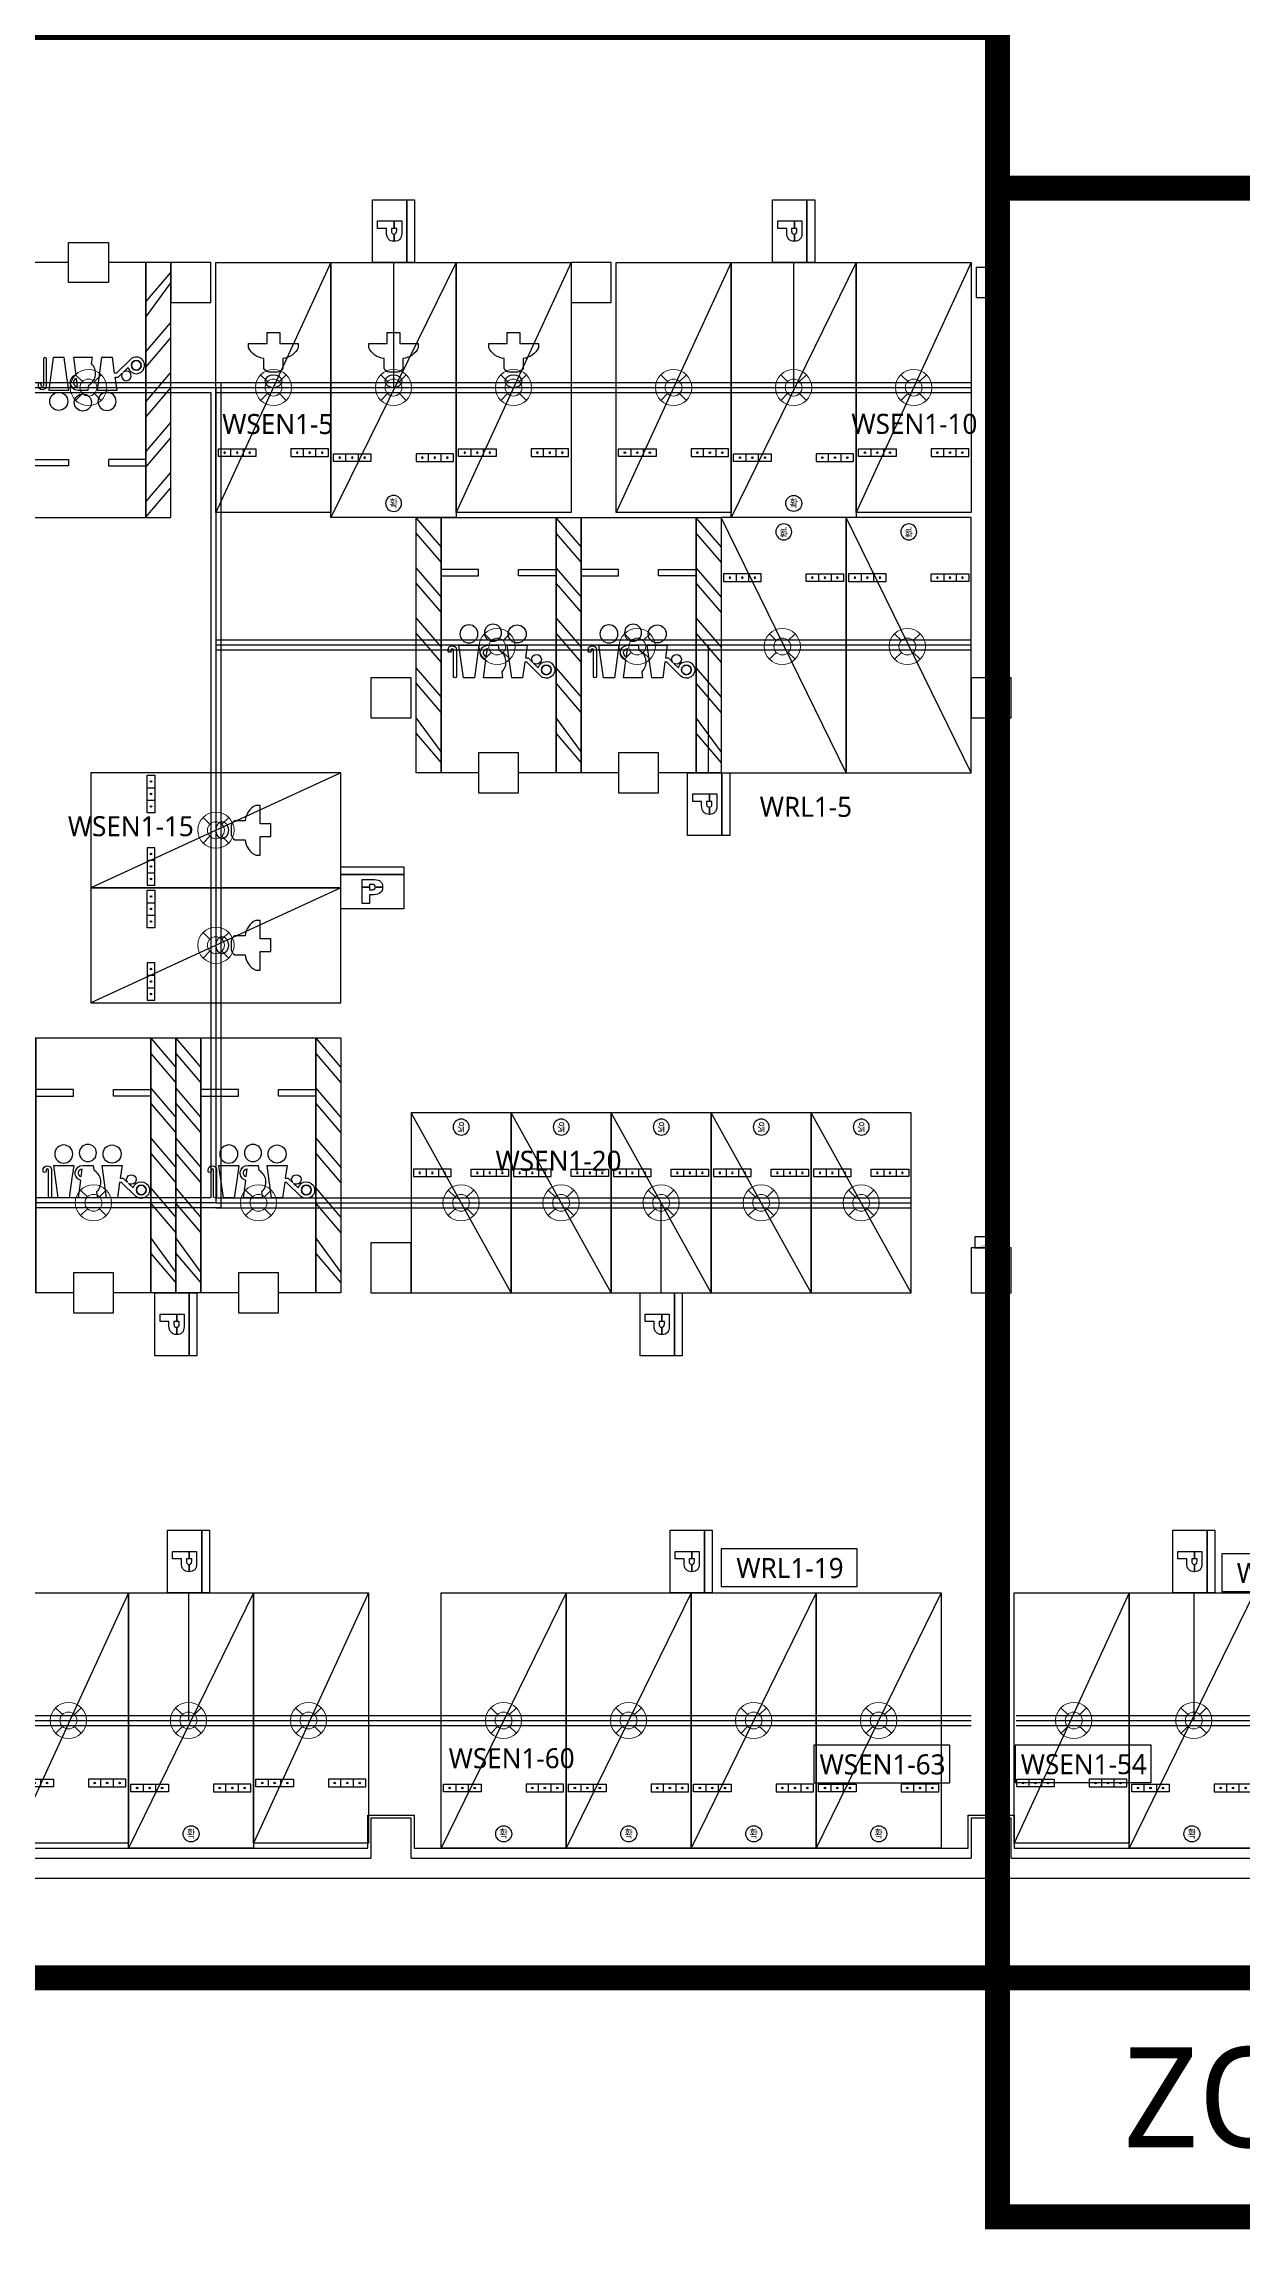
# Model space of a CAD drawing. Header units: millimetres. Extents: x -38475 to 94728, y -31127 to 90245.
# Drawn here: x 17932 to 41875, y -31127 to 12570 of the extents above; entities that cross this region are included whole.
import ezdxf
from ezdxf.enums import TextEntityAlignment as Align

# ---------------------------------------------------------------- set-up
doc = ezdxf.new("R2010")
doc.units = ezdxf.units.MM
doc.linetypes.add('AUDIT_D_080121100638-0', pattern=[0])
doc.linetypes.add('HIDDEN', pattern=[9.524999999999995, 6.349999999999998, -3.174999999999998])
for name, color, linetype in [('e-plan', 9, 'Continuous'), ('E-TEXT', 6, 'Continuous'), ('구역', 5, 'Continuous'), ('레이스웨이', 3, 'Continuous'), ('만공차등', 6, 'Continuous'), ('유도배선', 6, 'Continuous')]:
    doc.layers.add(name, color=color, linetype=linetype)
doc.layers.add('초음파센서', color=1, linetype='AUDIT_D_080121100638-0', lineweight=13)
doc.styles.add('1', font='malgun_0.ttf')
doc.styles.add('xr_plan$0$신화문자', font='malgun_0.ttf', dxfattribs={"width": 0.9})

# ---------------------------------------------------------------- blocks, each defined once
blk = doc.blocks.new('xr_plan$0$확장형주차')
at = {"layer": 'e-plan', "linetype": 'Continuous'}
blk.add_line((2500, 5100), (0, 0), dxfattribs=at)
at = {"layer": 'e-plan'}
for p, q in [((0, 0), (0, 5100)), ((0, 5100), (2500, 5100)), ((2500, 5100), (2500, 0)), ((300.0000000102318, 1125.000000008026), (300.0000000102318, 1275.0000000113)), ((550.0000000156887, 1125.000000008026), (550.0000000156887, 1275.0000000113)), ((1950.000000041882, 1125.000000008026), (1950.000000041882, 1275.0000000113)), ((2200.000000047339, 1125.000000008026), (2200.000000047339, 1275.0000000113)), ((2500, 0), (0, 0))]:
    blk.add_line(p, q, dxfattribs=at)
for points in [[(800.0000000211458, 1275.0000000113), (800.0000000211458, 1125.000000008026), (50.00000000477485, 1125.000000008026), (50.00000000477485, 1275.0000000113)], [(2450.000000052796, 1125.000000008026), (2450.000000052796, 1275.0000000113), (1700.000000036425, 1275.0000000113), (1700.000000036425, 1125.000000008026)]]:
    blk.add_lwpolyline(points, close=True, dxfattribs=at)
for centre, radius in [((175.0000000075033, 1200.000000009663), 15.00000000032741), ((425.0000000129602, 1200.000000009663), 15.00000000032741), ((675.0000000184173, 1200.000000009663), 15.00000000032741), ((1825.000000039153, 1200.000000009663), 15.00000000032741), ((2075.000000044611, 1200.000000009663), 15.00000000032741), ((2325.000000050068, 1200.000000009663), 15.00000000032741), ((1252.743302494912, 284.6067593291877), 160)]:
    blk.add_circle(centre, radius, dxfattribs=at)
at = {"layer": 'e-plan', "style": 'xr_plan$0$신화문자', "width": 0.8}
blk.add_text('확', height=160, dxfattribs=at).set_placement((1252.743302494912, 284.6067593291877), align=Align.MIDDLE_CENTER)
blk = doc.blocks.new('xr_plan$0$경형직각주차')
at = {"layer": 'e-plan', "linetype": 'Continuous'}
blk.add_line((2000, 3600), (0, 0), dxfattribs=at)
at = {"layer": 'e-plan'}
for p, q in [((0, 0), (0, 3600)), ((0, 3600), (2000, 3600)), ((2000, 3600), (2000, 0)), ((300.0000000102318, 1125.000000008026), (300.0000000102318, 1275.0000000113)), ((550.0000000156887, 1125.000000008026), (550.0000000156887, 1275.0000000113)), ((1450.000000041882, 1125.000000008026), (1450.000000041882, 1275.0000000113)), ((1700.000000047339, 1125.000000008026), (1700.000000047339, 1275.0000000113)), ((2000, 0), (0, 0))]:
    blk.add_line(p, q, dxfattribs=at)
for points in [[(800.0000000211458, 1275.0000000113), (800.0000000211458, 1125.000000008026), (50.00000000477485, 1125.000000008026), (50.00000000477485, 1275.0000000113)], [(1950.000000052796, 1125.000000008026), (1950.000000052796, 1275.0000000113), (1200.000000036425, 1275.0000000113), (1200.000000036425, 1125.000000008026)]]:
    blk.add_lwpolyline(points, close=True, dxfattribs=at)
for centre, radius in [((175.0000000075033, 1200.000000009663), 15.00000000032741), ((425.0000000129602, 1200.000000009663), 15.00000000032741), ((675.0000000184173, 1200.000000009663), 15.00000000032741), ((1325.000000039153, 1200.000000009663), 15.00000000032741), ((1575.00000004461, 1200.000000009663), 15.00000000032741), ((1825.000000050067, 1200.000000009663), 15.00000000032741), ((1002.743302494912, 284.6067593291877), 160)]:
    blk.add_circle(centre, radius, dxfattribs=at)
at = {"layer": 'e-plan', "style": 'xr_plan$0$신화문자', "width": 0.8}
blk.add_text('경', height=160, dxfattribs=at).set_placement((1002.743302494912, 284.6067593291877), align=Align.MIDDLE_CENTER)
blk = doc.blocks.new('xr_plan$0$직각주차')
at = {"layer": 'e-plan'}
for p, q in [((2300, 5000), (0, 0)), ((0, 0), (0, 5000)), ((0, 5000), (2300, 5000)), ((2300, 5000), (2300, 0)), ((300.0000000102318, 1125.000000008026), (300.0000000102318, 1275.0000000113)), ((550.0000000156887, 1125.000000008026), (550.0000000156887, 1275.0000000113)), ((1750.000000041882, 1125.000000008026), (1750.000000041882, 1275.0000000113)), ((2000.000000047339, 1125.000000008026), (2000.000000047339, 1275.0000000113)), ((2300, 0), (0, 0))]:
    blk.add_line(p, q, dxfattribs=at)
for points in [[(800.0000000211458, 1275.0000000113), (800.0000000211458, 1125.000000008026), (50.00000000477485, 1125.000000008026), (50.00000000477485, 1275.0000000113)], [(2250.000000052796, 1125.000000008026), (2250.000000052796, 1275.0000000113), (1500.000000036425, 1275.0000000113), (1500.000000036425, 1125.000000008026)]]:
    blk.add_lwpolyline(points, close=True, dxfattribs=at)
for centre in [(175.0000000075033, 1200.000000009663), (425.0000000129602, 1200.000000009663), (675.0000000184173, 1200.000000009663), (1625.000000039154, 1200.000000009663), (1875.000000044611, 1200.000000009663), (2125.000000050068, 1200.000000009663)]:
    blk.add_circle(centre, 15.00000000032741, dxfattribs=at)
blk = doc.blocks.new('xr_plan$0$노유자주차-1')
at = {"layer": 'e-plan', "linetype": 'Continuous'}
for p, q in [((684.3168248625298, 2800.000000005588), (99.99999999956344, 3300.000000006985)), ((991.933768952993, 2800.000000005122), (307.6169440890953, 3300.000000006985)), ((1684.316824863228, 2800.000000005588), (1099.999999999563, 3300.000000006985)), ((1991.933768951829, 2800.000000005122), (1407.616944089095, 3300.000000007451)), ((2684.31682486253, 2800.000000005122), (2099.999999999796, 3300.000000007451)), ((2991.933768951829, 2800.000000006985), (2407.616944089328, 3300.000000007451)), ((3684.316824863228, 2800.000000007451), (3099.999999999796, 3300.000000006985)), ((3991.93376895113, 2800.000000006985), (3407.616944089328, 3300.000000007451)), ((4684.316824863228, 2800.000000007451), (4099.999999999796, 3300.000000006985)), ((4991.933768950199, 2800.000000007451), (4407.616944089095, 3300.000000006985)), ((684.3168248622969, 4.656612873077393e-09), (99.99999999979627, 500.0000000069849)), ((991.933768952993, 5.122274160385132e-09), (307.6169440890953, 500.0000000065193)), ((1684.316824863228, 5.587935447692871e-09), (1099.999999999796, 500.0000000065193)), ((1991.933768952062, 5.587935447692871e-09), (1407.616944089095, 500.0000000069849)), ((2684.31682486253, 5.122274160385132e-09), (2099.999999999563, 500.0000000069849)), ((2991.933768952062, 7.450580596923828e-09), (2407.616944089095, 500.0000000069849)), ((3684.316824863461, 7.450580596923828e-09), (3100.000000000029, 500.0000000074506)), ((3991.93376895113, 6.984919309616089e-09), (3407.616944089328, 500.0000000074506)), ((4684.316824863228, 7.450580596923828e-09), (4099.999999999796, 500.0000000069849)), ((4991.933768950199, 7.450580596923828e-09), (4407.616944089328, 500.0000000069849))]:
    blk.add_line(p, q, dxfattribs=at)
for points in [[(-100.0000000004366, 2800.000000006985), (4999.999999999563, 2800.000000006985), (4999.999999999563, 3300.000000007451), (-99.9999999999709, 3300.000000006985)], [(3834.999999999796, 2050.000000006985), (3964.999999999796, 2050.000000006985), (3964.999999999563, 2800.000000006985), (3834.999999999796, 2800.000000006985)], [(-500.0000000004302, 1250.000000007216), (-500.0000000004329, 2050.000000007216), (299.9999999995671, 2050.00000000722), (299.9999999995698, 1250.000000007219)], [(3835.000000000029, 1250.000000007451), (3964.999999999796, 1250.000000006985), (3964.999999999563, 500.0000000065193), (3834.999999999563, 500.0000000069849)], [(-100.0000000004366, 6.984919309616089e-09), (4999.999999999796, 6.51925802230835e-09), (4999.999999999796, 500.0000000074506), (-100.0000000004366, 500.0000000074506)]]:
    blk.add_lwpolyline(points, close=True, dxfattribs=at)
for points in [[(-100.0000000004366, 1250.000000007217), (-100.0000000004366, 500.0000000074506), (4999.999999999796, 500.0000000074506), (4999.999999999563, 2800.000000006985), (-100.0000000004366, 2800.000000006985), (-100.0000000004366, 2050.000000007218)], [(1836.852365872386, 2490.030886126217), (2108.820959594595, 2212.391267463099)], [(2089.961042239825, 2350.358787356876), (1997.118265809055, 2445.13750041835)], [(2193.375042673695, 2244.78842151491), (2105.431718634005, 2334.565519911703)], [(2108.820959594595, 2212.391267463099), (2108.820959594828, 2174.844095756765)], [(2193.375042673928, 2186.596975691151), (2193.375042673695, 2244.78842151491)], [(2449.160201220337, 2222.150696430355), (2193.375042673928, 2186.596975691151)], [(2449.160201220337, 1822.873514478095), (2449.160201220337, 2222.150696430355)], [(2108.820959594595, 2174.844095758628), (1799.999999999098, 2131.918484993279)], [(1799.999999999796, 2131.918484990951), (1799.999999999563, 1913.105725913774)], [(1799.999999999563, 1913.105725916103), (2449.160201220337, 1822.873514478095)], [(1799.999999999796, 1729.558921741322), (1800.000000000029, 1350.441078271251), (2149.996409822983, 1396.633745339699)], [(1917.94543293168, 1713.992436019238), (1799.999999999796, 1729.558921741322)], [(2217.305556575331, 1405.517233626917), (2381.851054467057, 1427.234014680143)], [(2449.160201220104, 1436.117502966896), (2449.160201220569, 1643.88249704754), (2354.691279589926, 1656.350543355569)], [(2193.375042673695, 1221.572764802724), (1799.999999999563, 1166.894274100661), (1799.999999999796, 948.0815150248818), (2449.160201220337, 857.8493035882711), (2449.160201220569, 1257.1264855396), (2193.375042673695, 1221.572764802724)]]:
    blk.add_lwpolyline(points, dxfattribs=at)
for points in [[(1997.118265809055, 2445.137500416022, 3.739535750018262), (1836.852365871688, 2490.030886126217)], [(2105.431718633074, 2334.565519911703, 17.37191183859012), (2089.96104224099, 2350.358787357807)]]:
    blk.add_lwpolyline(points, format="xyb", dxfattribs=at)
for points in [[(1955.917710014415, 2510.366903526243, 0.9999999999999999), (1955.917710014415, 2703.033407794312, 0.9999999999999999), (1955.917710014415, 2510.366903526243)], [(2675.973918393051, 1841.944582752418, 0.9999999999999999), (2675.973918392818, 2203.07962815417, 0.9999999999999999), (2675.973918393051, 1841.944582752418)], [(2675.973918393051, 876.9203718635254, -0.9999999999999999), (2675.973918392818, 1238.05541726388, -0.9999999999999999), (2675.973918393051, 876.9203718635254)], [(1820.568234193866, 811.7294169012457, 0.6677998114889716), (1820.568234192702, 750.1294168997556), (2356.483482938755, 750.3072034413926, -0.9627070837517783), (2354.728670578479, 704.1464368733577), (2328.899735805142, 704.1464368738234, 0.7142857142783885), (2328.899735804909, 642.5464368760586), (2354.728670578246, 642.5464368755929, 0.9627070837521746), (2361.160201220802, 811.72941690078)]]:
    blk.add_lwpolyline(points, format="xyb", close=True, dxfattribs=at)
for centre, radius in [((1955.917710014182, 2606.700155658647), 96.33325213311043), ((2697.916454916849, 1540.000000007451), 171.4507437460124)]:
    blk.add_circle(centre, radius, dxfattribs=at)
for centre, radius, start, end in [((2113.584248510917, 1512.917826978024), 280.5450847236735, 30.7480879590424, 134.2149785877846), ((2296.972764407779, 1436.11750296643), 152.1874368125558, 195.0369333090357, 359.9999999733196), ((2296.972764407779, 1436.11750296643), 85.341903467351, 201.01184196859, 354.0250914462683)]:
    blk.add_arc(centre, radius, start, end, dxfattribs=at)
blk = doc.blocks.new('xr_plan$0$여성주차-1')
at = {"layer": 'e-plan'}
for p, q in [((2300.000000000001, 0), (9.094947017729282e-13, 5000)), ((9.094947017729282e-13, 5000), (0, 0)), ((2300.000000000001, 5000), (9.094947017729282e-13, 5000)), ((2300.000000000001, 0), (2300.000000000001, 5000)), ((300.0000000102327, 3874.999999991975), (300.0000000102327, 3724.9999999887)), ((550.0000000156897, 3874.999999991975), (550.0000000156897, 3724.9999999887)), ((1750.000000041883, 3874.999999991975), (1750.000000041883, 3724.9999999887)), ((2000.00000004734, 3874.999999991975), (2000.00000004734, 3724.9999999887)), ((1242.356460998767, 2194.468150496949), (1057.643540109509, 2194.468150625937)), ((960.1463237395519, 2119.555747031234), (960.1463235905403, 1916.424827811308)), ((1339.853677119129, 1916.424827545881), (1339.853677258828, 2119.55574677093)), ((653.826714339667, 1703.268218100071), (653.8267142800623, 1618.867469334044)), ((653.8267142800623, 1618.867469334044), (1024.758290898987, 1618.867469076999)), ((1024.758290898987, 1618.867469076999), (1024.758290749975, 1400.000000077765)), ((1024.758290749975, 1400.000000077765), (1275.241709250026, 1399.999999904074)), ((1275.241709250026, 1399.999999904074), (1275.241709399038, 1618.86746890191)), ((1275.241709399038, 1618.86746890191), (1646.173286019825, 1618.867468642071)), ((1646.173286019825, 1618.867468642071), (1646.17328607943, 1703.268217403907)), ((0, 0), (2300.000000000001, 0))]:
    blk.add_line(p, q, dxfattribs=at)
for points in [[(800.0000000211467, 3724.9999999887), (800.0000000211467, 3874.999999991975), (50.00000000477576, 3874.999999991975), (50.00000000477576, 3724.9999999887)], [(2250.000000052797, 3874.999999991975), (2250.000000052797, 3724.9999999887), (1500.000000036425, 3724.9999999887), (1500.000000036425, 3874.999999991975)]]:
    blk.add_lwpolyline(points, close=True, dxfattribs=at)
for centre in [(175.0000000075042, 3799.999999990338), (425.0000000129612, 3799.999999990338), (675.0000000184182, 3799.999999990338), (1625.000000039155, 3799.999999990338), (1875.000000044612, 3799.999999990338), (2125.000000050069, 3799.999999990338)]:
    blk.add_circle(centre, 15.00000000032741, dxfattribs=at)
for centre, radius, start, end in [((1094.295991987922, 2045.863924832083), 153.0575648368473, 103.8551676605239, 151.218889012717), ((1205.704008960166, 2045.863924825098), 153.0575647547501, 28.78111083177487, 76.14483222946905), ((990.7601769203329, 1545.752084739972), 371.9347933055884, 94.72134163484432, 154.9439474376431), ((1309.239823278972, 1545.752084510867), 371.9347933112893, 25.0560523835514, 85.27865825869873)]:
    blk.add_arc(centre, radius, start, end, dxfattribs=at)
blk.add_ellipse((1150.000000678935, 2374.123672213871), major_axis=(-173.4535672273486, 1.192465364028498e-07), ratio=0.7054719457991252, start_param=1.570796326788607, end_param=7.853981633968193, dxfattribs=at)
blk = doc.blocks.new('xr_plan$0$여성주차-2')
at = {"layer": 'e-plan', "linetype": 'Continuous'}
blk.add_line((2500, 0), (0, 5100), dxfattribs=at)
at = {"layer": 'e-plan'}
for p, q in [((0, 5100), (0, 0)), ((2500, 5100), (0, 5100)), ((2500, 0), (2500, 5100)), ((300.0000000102318, 3974.999999991975), (300.0000000102318, 3824.9999999887)), ((550.0000000156888, 3974.999999991975), (550.0000000156888, 3824.9999999887)), ((1950.000000041882, 3974.999999991975), (1950.000000041882, 3824.9999999887)), ((2200.000000047339, 3974.999999991975), (2200.000000047339, 3824.9999999887)), ((1342.356460998766, 2194.468150496949), (1157.643540109508, 2194.468150625937)), ((1060.146323739551, 2119.555747031234), (1060.146323590539, 1916.424827811308)), ((1439.853677119128, 1916.424827545881), (1439.853677258827, 2119.55574677093)), ((753.8267143396661, 1703.268218100071), (753.8267142800614, 1618.867469334044)), ((753.8267142800614, 1618.867469334044), (1124.758290898986, 1618.867469076999)), ((1124.758290898986, 1618.867469076999), (1124.758290749975, 1400.000000077765)), ((1124.758290749975, 1400.000000077765), (1375.241709250025, 1399.999999904074)), ((1375.241709250025, 1399.999999904074), (1375.241709399037, 1618.86746890191)), ((1375.241709399037, 1618.86746890191), (1746.173286019824, 1618.867468642071)), ((1746.173286019824, 1618.867468642071), (1746.173286079429, 1703.268217403907)), ((0, 0), (2500, 0))]:
    blk.add_line(p, q, dxfattribs=at)
for points in [[(800.0000000211458, 3824.9999999887), (800.0000000211458, 3974.999999991975), (50.00000000477485, 3974.999999991975), (50.00000000477485, 3824.9999999887)], [(2450.000000052796, 3974.999999991975), (2450.000000052796, 3824.9999999887), (1700.000000036425, 3824.9999999887), (1700.000000036425, 3974.999999991975)]]:
    blk.add_lwpolyline(points, close=True, dxfattribs=at)
for centre, radius in [((1252.743302494911, 4815.393240670812), 160), ((175.0000000075033, 3899.999999990338), 15.00000000032741), ((425.0000000129603, 3899.999999990338), 15.00000000032741), ((675.0000000184173, 3899.999999990338), 15.00000000032741), ((1825.000000039152, 3899.999999990338), 15.00000000032741), ((2075.000000044611, 3899.999999990338), 15.00000000032741), ((2325.000000050068, 3899.999999990338), 15.00000000032741)]:
    blk.add_circle(centre, radius, dxfattribs=at)
for centre, radius, start, end in [((1194.295991987921, 2045.863924832083), 153.0575648368473, 103.8551676605239, 151.218889012717), ((1305.704008960165, 2045.863924825098), 153.0575647547501, 28.78111083177487, 76.14483222946905), ((1090.760176920332, 1545.752084739972), 371.9347933055884, 94.72134163484432, 154.9439474374764), ((1409.239823278971, 1545.752084510867), 371.9347933112893, 25.05605238352933, 85.27865825880258)]:
    blk.add_arc(centre, radius, start, end, dxfattribs=at)
blk.add_ellipse((1250.000000678934, 2374.123672213871), major_axis=(-173.4535672273486, 1.192465364028498e-07), ratio=0.7054719457991252, start_param=1.570796326788607, end_param=7.853981633968193, dxfattribs=at)
at = {"layer": 'e-plan', "style": 'xr_plan$0$신화문자', "text_generation_flag": 4, "width": 0.8000000000010914}
blk.add_text('확', height=160, dxfattribs=at).set_placement((1252.743302494911, 4815.393240670812), align=Align.MIDDLE_CENTER)
blk = doc.blocks.new('Xref-지하2층')
at = {"layer": 'e-plan', "linetype": 'Continuous'}
h = blk.add_hatch(color=256, dxfattribs=at)
edge = h.paths.add_edge_path()
edge.add_line((40729.99999999999, 400.0000000002328), (40729.99999999999, 620.0000000002328))
edge.add_line((40729.99999999999, 620.0000000002328), (40504.35516278553, 544.7850542620872))
edge.add_arc((40399.99999999999, 510.0000000002328), 110, -161.56505117707934, 18.434948822922593, ccw=False)
edge.add_line((40295.64483721442, 475.2149457383493), (40069.99999999997, 400.0000000002037))
edge.add_line((40069.99999999999, 400.0000000002328), (40729.99999999999, 400.0000000002328))
for p, q in [((40069.99999999999, 620.0000000002328), (40069.99999999999, 400.0000000002328)), ((40729.99999999999, 620.0000000002328), (40069.99999999999, 620.0000000002328)), ((40729.99999999999, 400.0000000002328), (40729.99999999999, 620.0000000002328)), ((40069.99999999999, 400.0000000002328), (40729.99999999999, 400.0000000002328)), ((27940, -11599.99999999997), (27940, -10939.99999999994)), ((27940, -10939.99999999994), (28860, -10939.99999999994)), ((28860, -10939.99999999994), (28860, -11599.99999999997)), ((39940, -11599.99999999994), (39940, -10939.99999999994)), ((39940, -10939.99999999994), (40860, -10939.99999999994)), ((40860, -10939.99999999994), (40860, -11599.99999999994)), ((20860, -11599.99999999997), (27940, -11599.99999999997)), ((28860, -11599.99999999997), (39940, -11599.99999999994)), ((40860, -11599.99999999994), (47940, -11599.99999999994))]:
    blk.add_line(p, q, dxfattribs=at)
at = {"layer": 'e-plan'}
for p, q in [((-10205.40540540544, -12199.99999999994), (91800, -12199.99999999994)), ((20800, -11799.99999999994), (28000, -11799.99999999994)), ((28800, -11799.99999999994), (40000, -11799.99999999994)), ((40800, -11799.99999999994), (48000, -11799.99999999994))]:
    blk.add_line(p, q, dxfattribs=at)
for points in [[(24000, 19300.00000000005), (24800, 19300.00000000005), (24800, 20100.00000000005), (24000, 20100.00000000005)], [(32000.00000000003, 19300.00000000011), (32800.00000000003, 19300.00000000011), (32800.00000000003, 20100.00000000011), (32000.00000000003, 20100.00000000011)], [(40100.00000000003, 19400.00000000005), (40700.00000000003, 19400.00000000005), (40700.00000000003, 20000.00000000005), (40100.00000000003, 20000.00000000005)], [(28000, 11000.00000000006), (28800, 11000.00000000006), (28800, 11800.00000000006), (28000, 11800.00000000006)], [(40000, 11000.00000000006), (40800, 11000.00000000006), (40800, 11800.00000000006), (40000, 11800.00000000006)], [(28000, -499.9999999999418), (28800, -499.9999999999418), (28800, 500.0000000000582), (28000, 500.0000000000582)], [(40000, -499.9999999999418), (40800, -499.9999999999418), (40800, 400.0000000000582), (40000, 400.0000000000582)]]:
    blk.add_lwpolyline(points, close=True, dxfattribs=at)
for points in [[(28800, -11799.99999999994), (28800, -10999.99999999994), (28000, -10999.99999999994), (28000, -11799.99999999994)], [(40800, -11799.99999999994), (40800, -10999.99999999994), (40000, -10999.99999999994), (40000, -11799.99999999994)]]:
    blk.add_lwpolyline(points, dxfattribs=at)
at = {"layer": 'e-plan', "linetype": 'Continuous'}
blk.add_circle((40399.99999999999, 510.0000000002328), 110, dxfattribs=at)
for name, p, rotation in [('xr_plan$0$노유자주차-1', (20699.99999998836, 20000.00000000191), 270), ('xr_plan$0$여성주차-1', (27400.0000000014, 7599.999999999243), 90), ('xr_plan$0$여성주차-1', (27400.0000000014, 5299.999999999243), 90)]:
    blk.add_blockref(name, p, dxfattribs=dict(at, rotation=rotation))
at = {"layer": 'e-plan', "linetype": 'Continuous', "xscale": -1}
for name, p, rotation in [('xr_plan$0$여성주차-1', (24899.99813023489, 20100.00000000005), 180), ('xr_plan$0$여성주차-2', (27199.99813023489, 20100.00000000005), 180), ('xr_plan$0$여성주차-1', (29699.99813023489, 20100.00000000005), 180), ('xr_plan$0$노유자주차-1', (28899.99999999208, 9999.999999999709), 270), ('xr_plan$0$노유자주차-1', (31699.99999999208, 9999.999999999709), 270), ('xr_plan$0$확장형주차', (34999.99999999907, 15000.00000000006), 180), ('xr_plan$0$확장형주차', (37499.99999999907, 15000.00000000006), 180), ('xr_plan$0$노유자주차-1', (20799.99999999302, -399.9999999995925), 270), ('xr_plan$0$노유자주차-1', (24099.99999999395, -399.9999999995925), 270), ('xr_plan$0$경형직각주차', (28800, 3100.000000000058), 180), ('xr_plan$0$경형직각주차', (30800, 3100.000000000058), 180), ('xr_plan$0$경형직각주차', (32800, 3100.000000000058), 180), ('xr_plan$0$경형직각주차', (34800, 3100.000000000058), 180), ('xr_plan$0$경형직각주차', (36800, 3100.000000000058), 180)]:
    blk.add_blockref(name, p, dxfattribs=dict(at, rotation=rotation))
at = {"layer": 'e-plan', "linetype": 'Continuous'}
for name, p in [('xr_plan$0$직각주차', (32899.99813023489, 15100.00000000006)), ('xr_plan$0$확장형주차', (35199.99813023489, 15000.00000000006)), ('xr_plan$0$직각주차', (37699.99813023489, 15100.00000000006)), ('xr_plan$0$직각주차', (20849.99999999907, -11500.00000000087)), ('xr_plan$0$확장형주차', (23150, -11600.0000000046)), ('xr_plan$0$직각주차', (25650, -11500.00000000274)), ('xr_plan$0$확장형주차', (29399.99999999999, -11600.00000000274)), ('xr_plan$0$확장형주차', (31899.99999999999, -11600.00000000274)), ('xr_plan$0$확장형주차', (34399.99999999999, -11600.00000000274)), ('xr_plan$0$확장형주차', (36899.99999999999, -11600.00000000274)), ('xr_plan$0$직각주차', (40860, -11499.99999999994)), ('xr_plan$0$확장형주차', (43160, -11599.99999999994))]:
    blk.add_blockref(name, p, dxfattribs=at)
blk = doc.blocks.new('A$C61602750')
at = {"layer": 'e-plan'}
blk.add_blockref('Xref-지하2층', (-3525.000000000218, -11905.00000004651), dxfattribs=at)
blk = doc.blocks.new('센서')
at = {"layer": '초음파센서'}
for p, q in [((-256.1917501480202, 255.872396394494), (-119.5570773269283, 119.4077249351831)), ((119.4048484532395, 119.5564764195151), (255.8695194955799, 256.1911495039822)), ((-255.8729968793341, -256.188874524436), (-119.4083258403116, -119.5542014399543)), ((119.5535999427084, -119.4054499556369), (256.1882727624034, -255.8701214149478))]:
    blk.add_line(p, q, dxfattribs=at)
for major_axis, ratio, start_param, end_param in [((-6.1103e-12, 362.0820671227044), 0.999999997505104, 2.801804347482335, 9.08498965466192), ((-0.3386371830511741, 168.9712919898011), 0.999999997519907, 2.862310370331366, 9.145495677510953)]:
    blk.add_ellipse((-0.001738692924845964, 0.001137489773100242), major_axis=major_axis, ratio=ratio, start_param=start_param, end_param=end_param, dxfattribs=at)
blk = doc.blocks.new('만공차등')
at = {"layer": '만공차등', "color": 2}
for p, q in [((256.2185382738709, 772.8010282704608), (1281.100729055703, 772.8010280201212)), ((256.2185383155941, 85.86725710276512), (256.2185383155941, 772.8010282704608)), ((1281.100729055703, 772.8010280201212), (1281.100729055703, 85.86725685242563)), ((1281.100729139149, 646.829827308096), (256.2185382738709, 646.8298275569452)), ((256.2185383155941, 646.8298275569452), (1281.100729097426, 646.829827308096)), ((602.031856457889, 441.6744232246652), (723.9221712127327, 441.6744232246652)), ((602.031856457889, 436.4904232243076), (723.9221712127327, 436.4904232243076)), ((817.0652129247784, 441.6744232246652), (935.2874125763774, 441.6744232246652)), ((817.1001742288469, 436.4904232243076), (935.2049708619713, 436.4904232243076)), ((1281.100729183853, 85.86725685391573), (256.2185383155941, 85.86725710276512))]:
    blk.add_line(p, q, dxfattribs=at)
for points in [[(602.031856457889, 562.7124996656552), (602.031856457889, 562.7124996656552), (803.7536301061511, 562.7124996656552), (803.7536301061511, 562.7124996656552)], [(602.031856457889, 441.6744232246652), (602.031856457889, 509.1963368171826), (602.031856457889, 562.7124996656552), (602.031856457889, 562.7124996656552)], [(602.031856457889, 169.9845844337716), (602.031856457889, 169.9845844337716), (602.031856457889, 321.6594377497211), (602.031856457889, 436.4904232243076)], [(758.4800846263765, 482.8810407707466), (758.4800846263765, 482.8810407707466), (723.9221712127327, 482.8810407707466), (723.9221712127327, 482.8810407707466)], [(723.9221712127327, 482.8810407707466), (723.9221712127327, 482.8810407707466), (723.9221712127327, 462.6767240667716), (723.9221712127327, 441.6744232246652)], [(723.9221712127327, 436.4904232243076), (723.9221712127327, 415.4870259771124), (723.9221712127327, 395.2807486290112), (723.9221712127327, 395.2807486290112)], [(723.9221712127327, 395.2807486290112), (723.9221712127327, 395.2807486290112), (753.6580501928923, 395.2807486290112), (753.6580501928923, 395.2807486290112)], [(753.6580501928923, 395.2807486290112), (777.0538468733431, 395.2807486290112), (793.4844827100633, 399.3437591219321), (802.9499577000737, 407.4697801047936)], [(804.8251933142542, 470.0222822928799), (796.6098753944037, 478.5947879457847), (781.1615058347583, 482.8810407707466), (758.4800846263765, 482.8810407707466)], [(802.9499577000737, 407.4697801047936), (811.8650966987013, 415.1233428293838), (816.5818355426192, 424.796890536882), (817.1001742288469, 436.4904232243076)], [(803.7536301061511, 562.7124996656552), (847.6877215787767, 562.7124996656552), (880.5936417147517, 552.2647584015502), (902.4713905140757, 531.3692758718505)], [(817.0652129247784, 441.6744232246652), (816.4464652046561, 452.7038494760168), (812.3664586707947, 462.1531358310952), (804.8251933142542, 470.0222822928799)], [(935.2049708619713, 436.4904232243076), (934.1114401951432, 399.5476529339328), (922.2179804757236, 370.4520221063867), (899.5245917007327, 349.2035307446495)], [(723.9221712127327, 169.9845844337716), (723.9221712127327, 169.9845844337716), (602.031856457889, 169.9845844337716), (602.031856457889, 169.9845844337716)], [(790.3590900227427, 315.7171805361286), (790.3590900227427, 315.7171805361286), (723.9221712127327, 315.7171805361286), (723.9221712127327, 315.7171805361286)], [(723.9221712127327, 315.7171805361286), (723.9221712127327, 315.7171805361286), (723.9221712127327, 169.9845844337716), (723.9221712127327, 169.9845844337716)], [(899.5245917007327, 349.2035307446495), (875.6823103532195, 326.8792972723022), (839.2938097938893, 315.7171805361286), (790.3590900227427, 315.7171805361286)]]:
    blk.add_open_spline(points, degree=3, dxfattribs=at)
blk.add_open_spline([(902.4713905140757, 531.3692758718505), (924.3491393193602, 510.4737933421508), (935.2880137220025, 480.7379143590106), (935.2880137220025, 442.1616389194503), (935.2880137220025, 441.9990880915897), (935.2878133371472, 441.8366828614843), (935.2874125763774, 441.6744232246652)], degree=3, knots=[0.498977130304911, 0.498977130304911, 0.498977130304911, 0.498977130304911, 0.997954260609822, 0.997954260609822, 0.997954260609822, 1, 1, 1, 1], dxfattribs=at)

msp = doc.modelspace()

# ---------------------------------------------------------------- linework, layer by layer
at = {"layer": 'E-TEXT'}
for points in [[(31479.29577611026, -18273.18106360789), (34197.08852982236, -18273.18106360789), (34197.08852982236, -17522.41710711955), (31479.29577611026, -17522.41710711955)], [(41485.07057833899, -18372.48371196934), (44202.86333205109, -18372.48371196934), (44202.86333205109, -17621.719755481), (41485.07057833899, -17621.719755481)], [(33330.4239588693, -22199.57628369072), (36048.2167125814, -22199.57628369072), (36048.2167125814, -21448.81232720238), (33330.4239588693, -21448.81232720238)], [(37352.65911584435, -22195.9646274806), (40070.45186955645, -22195.9646274806), (40070.45186955645, -21445.20067099226), (37352.65911584435, -21445.20067099226)]]:
    msp.add_lwpolyline(points, close=True, dxfattribs=at)
at = {"layer": '구역', "color": 7, "linetype": 'HIDDEN', "ltscale": 2, "const_width": 500}
for points in [[(37000.69582262845, 45891.13562621566), (54847.65729234082, 45891.13562621566), (54847.65729234082, 50267.23061568633), (94478.3849307361, 50267.23061568636), (94478.3849307361, 7766.096786508162), (81998.06868708035, 7766.096786508162), (81998.06868708035, 9681.199203584867), (37000.69582262839, 9681.199203584867)], [(63174.64246695506, -26096.38067652006), (63174.64246695506, -30876.90434389189), (37000.69582262839, -30876.90434389189), (37000.69582262839, -26096.38067652006)]]:
    msp.add_lwpolyline(points, dxfattribs=at)
for points in [[(-21020.10272617382, 15752.64889285428), (-21020.10272617382, -26096.38067652006), (37000.69582262839, -26096.38067652006), (37000.69582262839, 12895.11130106886), (-10238.1525708533, 12895.11130106886), (-10238.1525708533, 15752.64889285428)], [(37000.69582262839, -26096.38067652006), (94478.38493073615, -26096.38067652006), (94478.3849307361, 7766.096786508162), (81998.06868708035, 7766.096786508162), (81998.06868708035, 9681.199203584867), (37000.69582262839, 9681.199203584874)]]:
    msp.add_lwpolyline(points, close=True, dxfattribs=at)
at = {"layer": '레이스웨이'}
for points in [[(1221.079402639298, 7215.051468142547), (1221.079402639298, 8675.795165049383), (-5324.999999999534, 8675.795165049378), (-5324.999999999534, -21055.00000004657), (36474.99999999744, -21055.00000004657)], [(1021.079402639298, 7215.051468142547), (1021.079402639298, 8475.795165049383), (-5124.999999999534, 8475.795165049378), (-5124.999999999534, -20855.00000004657), (36474.99999999744, -20855.00000004657)], [(1806.987897374794, 5795.000000005335), (21475.00000000122, 5794.999999975895), (21475.00000000111, -10705.00000004657), (-3125.000000000233, -10705.00000004657)], [(21375.0000000014, 5794.999999976048), (36474.99813023483, 5794.999999953434)], [(37374.99999999884, -21055.00113749912), (79174.99826130684, -21055.00113749912), (79174.99826130684, 5794.99886250461), (46625.00173869322, 5794.99886250461), (46625.0017386917, -10805.00000004863)], [(1806.980360156387, 5595.00000000535), (21275.00000000122, 5594.9999999762), (21275.00000000111, -10505.00000004657), (-3125.000000000233, -10505.00000004657)], [(21375.00000000105, 5594.999999976048), (36474.99813023448, 5594.999999953434)], [(37374.99999999884, -20855.00113749912), (78974.99826130684, -20855.00113749912), (78974.99826130684, 5594.99886250461), (46825.00173869322, 5594.99886250461), (46825.0017386917, -10805.00000004863)], [(36474.99999999884, 644.9999999534339), (21375.00000000116, 644.9999999534339)], [(36474.99999999884, 444.9999999534339), (21375.00000000116, 444.9999999534339)], [(21375.00000000111, -10505.00000004657), (35274.99999999977, -10505.00000004657)], [(21375.00000000111, -10705.00000004657), (35274.99999999977, -10705.00000004657)]]:
    msp.add_lwpolyline(points, dxfattribs=at)
at = {"layer": '만공차등', "color": 4, "linetype": 'Continuous', "ltscale": 2}
for points in [[(24924.99813023466, 8194.999999953434), (24924.99813023559, 5694.999999970729)], [(32924.99813023466, 8194.999999953434), (32924.99813023559, 5694.999999958753)], [(31224.99999969301, -2005.000000047177), (31224.99999969208, 544.9999980419816)], [(23875.00000000116, -4305.000000353204), (21375.00000000116, -4305.000000354106)], [(20574.99999969394, -12405.00000004671), (20574.9999996933, -10605.00000004657)], [(30274.99999969394, -12405.00000004662), (30274.9999996933, -10605.00000004657)], [(20824.99999999977, -18405.00000005122), (20825.0000000007, -20954.99999814044)], [(30874.99999999971, -18405.00000008647), (30875.00000000064, -20954.99999817568)], [(40924.99999999884, -18405.00000004657), (40924.99999999977, -20954.99999813578)]]:
    msp.add_lwpolyline(points, dxfattribs=at)
at = {"layer": '유도배선'}
for points in [[(1121.079402639298, 7215.051468142547), (1121.079402639298, 8575.795165049383), (-5224.999999999534, 8575.795165049378), (-5224.999999999534, -20955.00000004657), (36474.99999999744, -20955.00000004657)], [(1806.98412876559, 5695.000000005348), (21375.00000000122, 5694.999999976048), (21375.00000000111, -10605.00000004657), (-3125.000000000233, -10605.00000004657)], [(21375.00000000122, 5694.999999976048), (36474.99813023466, 5694.999999953434)], [(37374.99999999884, -20955.00113749912), (79074.99826130684, -20955.00113749912), (79074.99826130684, 5694.99886250461), (46725.00173869322, 5694.99886250461), (46725.0017386917, -10805.00000004863)], [(36474.99999999884, 544.9999999534339), (21375.00000000116, 544.9999999534339)], [(21375.00000000111, -10605.00000004657), (35274.99999999977, -10605.00000004657)]]:
    msp.add_lwpolyline(points, dxfattribs=at)

# ---------------------------------------------------------------- block references
at = {"layer": 'e-plan'}
msp.add_blockref('A$C61602750', (0, 0), dxfattribs=at)
at = {"layer": '만공차등', "xscale": 1.226069819647817, "yscale": 1.226069819647817, "zscale": 1.226069819647817, "rotation": 270}
for p in [(24398.60449564917, 9765.718939777522), (32398.60449564917, 9765.718939777522), (30698.60636510642, -1690.858182984084), (20048.60636510735, -12090.85818298362), (29748.60636510735, -12090.85818298353), (20298.60636541428, -16834.28106022713), (30348.60636541422, -16834.28106026238), (40398.60636541335, -16834.28106022248)]:
    msp.add_blockref('만공차등', p, dxfattribs=at)
at = {"layer": '만공차등', "xscale": 1.226069819647817, "yscale": 1.226069819647817, "zscale": 1.226069819647817}
msp.add_blockref('만공차등', (23560.85818293813, -4831.393634939799), dxfattribs=at)
at = {"layer": '초음파센서'}
for p in [(18825.00173868879, 5694.998862506909), (22524.99986892811, 5694.99886250461), (24924.99986892811, 5694.99886250461), (27324.99986892811, 5694.99886250461), (30524.99986892811, 5694.99886250461), (32924.99986892811, 5694.99886250461), (35324.99986892811, 5694.99886250461), (26998.07531438617, 518.0388943347716), (29798.07531438617, 518.0388943347716), (32698.07531438593, 518.0388943355574), (35198.07531438593, 518.0388943355574), (21375.00173869409, -3155.001137537154), (21375.00173869409, -5455.001137537154), (18925.00173869292, -10605.00113753643), (22225.00173869386, -10605.00113753643), (26275.00173869269, -10605.00113753634), (28275.00173869269, -10605.00113753634), (30275.00173869269, -10605.00113753634), (32275.00173869269, -10605.00113753634), (34275.00173869269, -10605.00113753634), (18425.00173869182, -20955.00113750005), (20825.00173869275, -20955.00113750377), (23225.00173869275, -20955.00113750191), (27125.00173869269, -20955.00113753902), (29625.00173869269, -20955.00113753902), (32125.00173869269, -20955.00113753902), (34625.00173869269, -20955.00113753902), (38525.00173869182, -20955.00113749912), (40925.00173869182, -20955.00113749912)]:
    msp.add_blockref('센서', p, dxfattribs=at)

# ---------------------------------------------------------------- texts
at = {"layer": 'E-TEXT', "style": '1'}
for s, p in [('WSEN1-5', (22610.87646466284, 4966.433470883814)), ('WSEN1-10', (35339.07017380372, 4969.957349665172)), ('WRL1-5', (33170.08136861492, -2687.276140596194)), ('WSEN1-15', (19672.41878699721, -3074.440909988305)), ('WSEN1-20', (28224.54824865051, -9764.289993326936)), ('WRL1-19', (32851.27861545066, -17905.45387913511)), ('WRL1-18', (42857.05341767939, -18004.75652749656)), ('WSEN1-60', (27286.48687756754, -21708.3343782537)), ('WSEN1-63', (34702.4067982097, -21831.84909921794)), ('WSEN1-54', (38724.64195518475, -21828.23744300782))]:
    msp.add_text(s, height=400, dxfattribs=at).set_placement(p, align=Align.MIDDLE_CENTER)
at = {"layer": '구역', "color": 7, "linetype": 'HIDDEN', "ltscale": 2, "style": '1'}
msp.add_text('ZONE#2_BLOCK1', height=2000, dxfattribs=at).set_placement((50087.66914479173, -28486.64251020597), align=Align.MIDDLE_CENTER)

doc.saveas('drawing.dxf')
